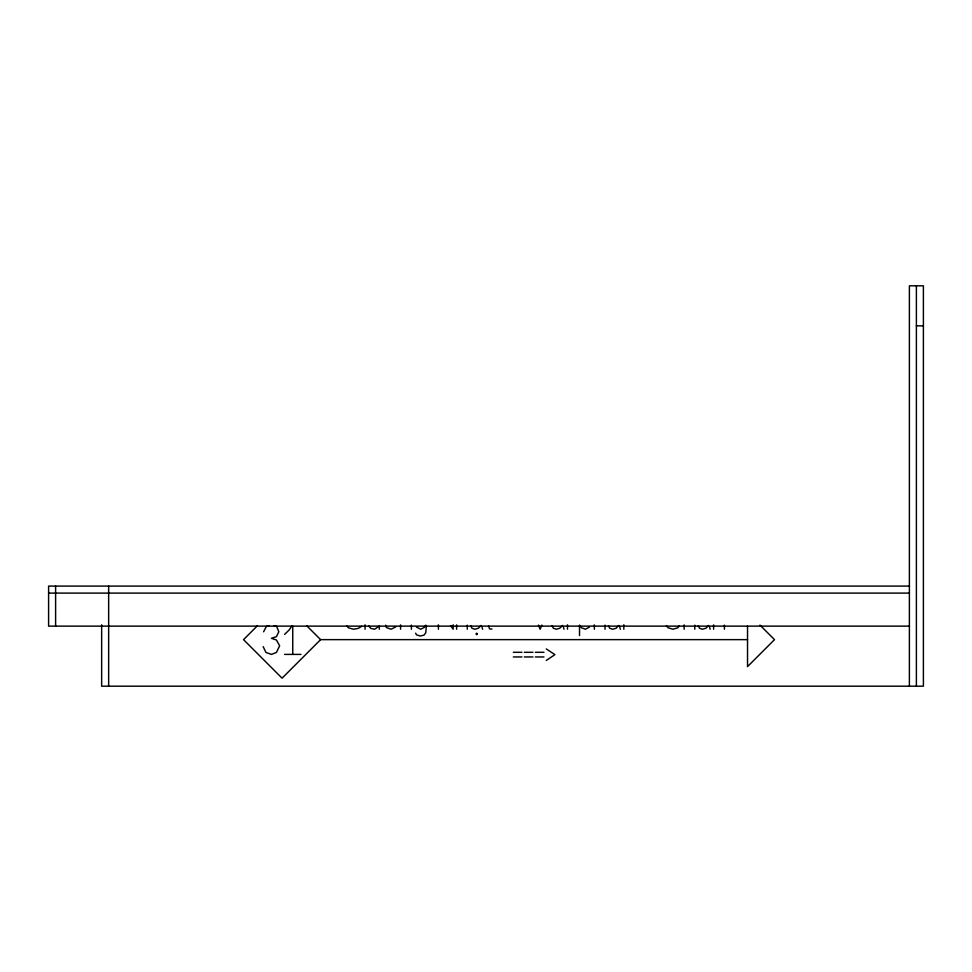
<?xml version="1.0" encoding="UTF-8"?>
<svg xmlns="http://www.w3.org/2000/svg" width="972" height="972" viewBox="0 0 972 972"><rect width="100%" height="100%" fill="white"/><g stroke="black" fill="none" stroke-linecap="round" stroke-linejoin="round"><path stroke-width="1.46" d="M541.854 625.081L540.14 629.236L538.439 625.081M263.582 631.776L266.352 626.515L268.904 625.616M425.772 625.203L424.533 627.219L420.742 629.249L416.441 627.049M292.062 625.676L289.291 629.844L284.577 634.412M679.331 625.749L677.994 627.705L672.964 629.236L667.983 627.705L666.428 625.749M481.104 625.446L478.358 628.228L474.907 629.236L471.906 628.228L470.74 625.725M562.521 625.446L559.775 628.228L556.324 629.236L553.323 628.228L552.157 625.725M618.848 625.446L616.102 628.228L612.652 629.236L609.651 628.228L608.484 625.725M708.624 625.446L705.891 628.228L702.44 629.236L699.439 628.228L698.261 625.725M257.459 625.725L243.535 639.637L282.074 678.177L320.614 639.637L747.529 639.637M546.276 660.45L554.903 654.642L546.276 648.919M361.572 626.32L358.352 628.362L353.65 629.236L348.474 627.839L346.712 625.859M589.409 627.134L585.411 629.224L581.414 627.754L579.519 625.13L579.519 635.579M395.713 626.916L391.096 629.236L386.406 627.535L385.617 625.215M491.966 629.054L489.511 628.884L488.576 625.883M916.389 325.851L923.4 325.851M909.391 586.092L48.6 586.092L48.6 626.126L909.391 626.126M48.6 593.102L909.391 593.102M475.891 633.926L477.422 633.926M513.313 652.297L521.94 652.297M524.333 652.297L532.948 652.297M535.341 652.297L543.968 652.297M284.577 654.399L300.956 654.399M513.313 656.951L521.94 656.951M524.333 656.951L532.948 656.951M535.341 656.951L543.968 656.951M274.08 625.616L276.68 626.515L278.818 631.776L276.425 636.672L271.467 638.288L276.425 640.026L279.657 645.76L276.425 652.455L271.467 654.399L265.951 652.455L263.193 646.672M759.983 625.118L774.502 639.637L747.529 666.61L747.529 626.15M306.69 625.725L320.614 639.637M368.825 626.077L370.709 628.362L374.621 629.236L379.311 626.077L379.311 629.236M450.546 625.616L453.146 629.236L453.146 624.838M415.639 633.185L416.514 634.85L420.281 636.04L424.011 635.129L425.772 632.736L426.38 625.543M709.548 627.219L710.143 629.224M619.759 627.219L620.355 629.224M563.432 627.219L564.027 629.224M482.015 627.219L482.61 629.224M916.389 285.817L916.389 686.183M909.391 686.183L909.391 285.817L923.4 285.817L923.4 686.183L101.647 686.183L101.647 624.802M724.407 625.13L724.407 629.236M713.606 624.899L713.606 629.236M694.798 625.166L694.798 629.236M684.142 624.887L684.142 629.236M623.83 624.802L623.83 629.236M605.021 625.166L605.021 629.236M594.354 624.887L594.354 629.236M567.49 624.802L567.49 629.236M476.657 633.112L476.657 634.74M467.277 625.166L467.277 629.236M456.609 624.887L456.609 629.236M438.408 624.838L438.408 629.236M411.387 625.13L411.387 629.236M400.586 624.899L400.586 629.236M365.035 624.802L365.035 629.236M292.754 626.114L292.754 654.399M108.657 586.092L108.657 686.183M55.611 586.092L55.611 626.126"/></g></svg>
